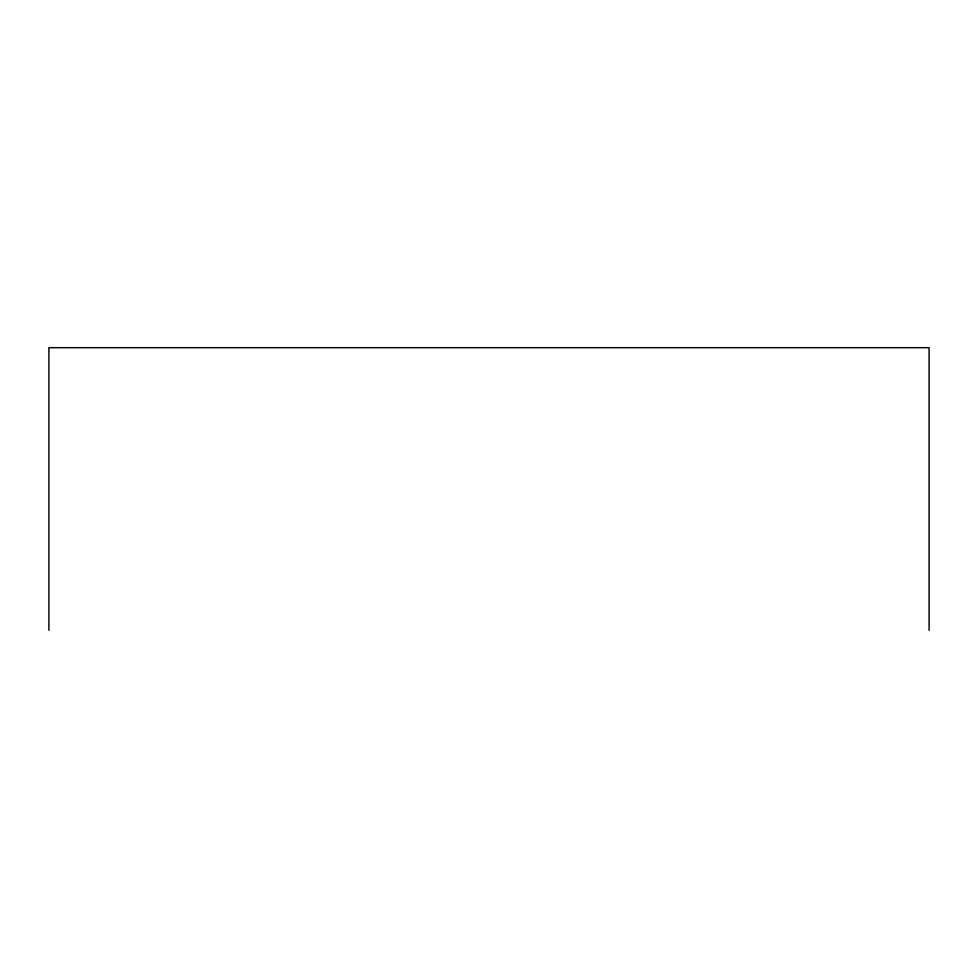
<?xml version="1.0" encoding="UTF-8"?>
<svg xmlns="http://www.w3.org/2000/svg" width="978" height="978" viewBox="0 0 978 978"><rect width="100%" height="100%" fill="white"/><g stroke="black" fill="none" stroke-linecap="round" stroke-linejoin="round"><path stroke-width="1.47" d="M929.1 630.321L929.1 347.679L48.9 347.679L48.9 630.321"/></g></svg>
